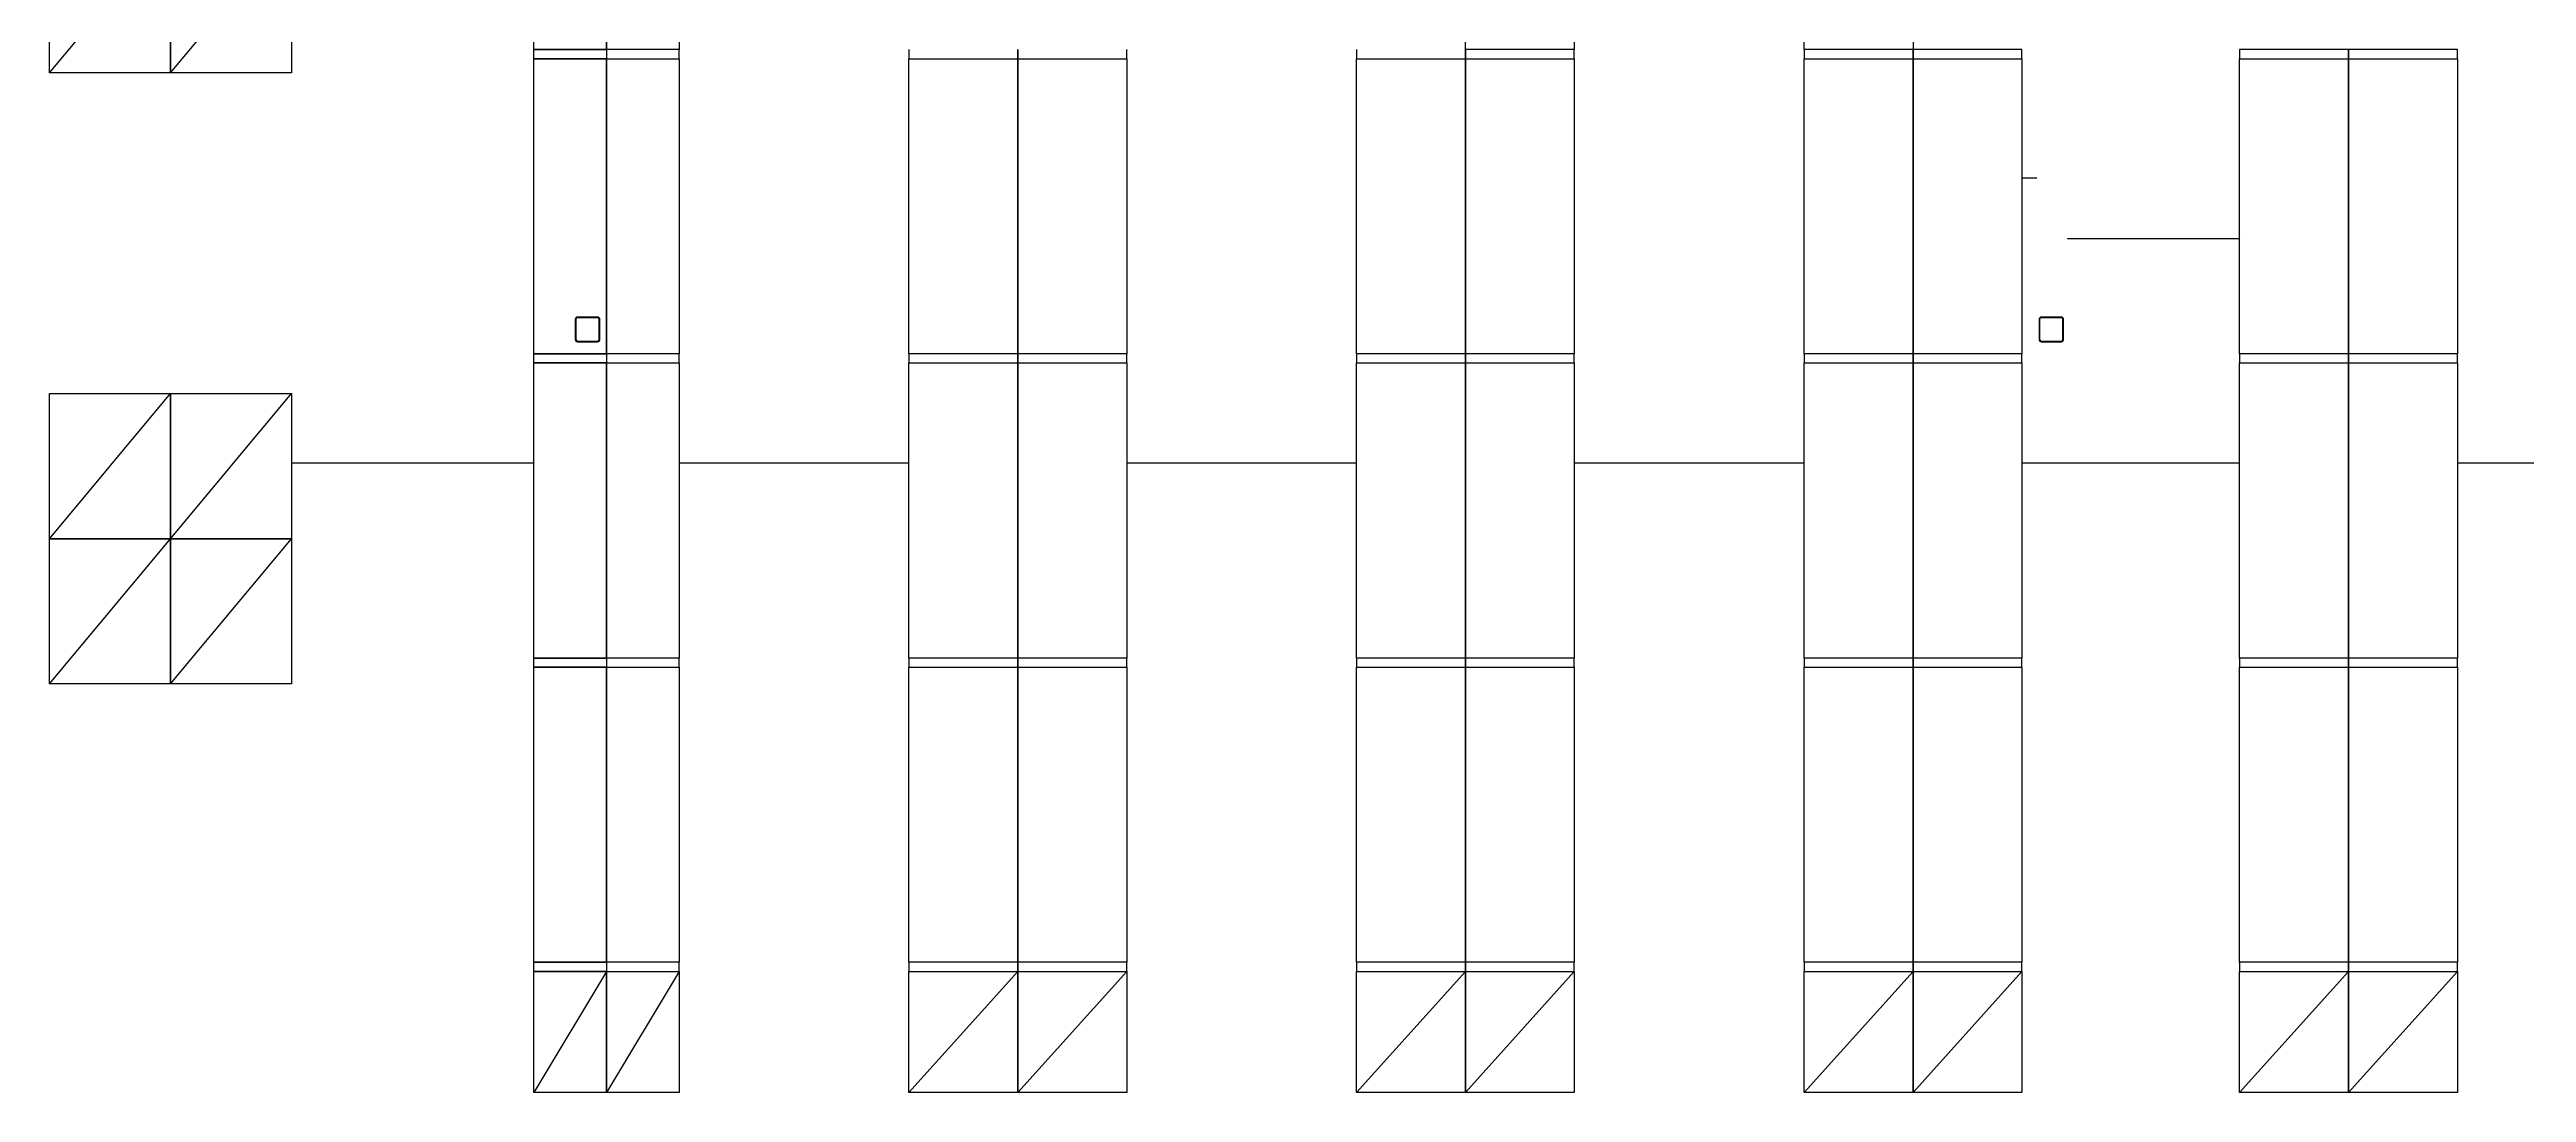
# Model space of a CAD drawing. Header units: millimetres. Extents: x -155 to 94595, y -3153 to 63413.
# Drawn here: x 44747 to 65223, y 14040 to 22660 of the extents above; entities that cross this region are included whole.
import ezdxf

# ---------------------------------------------------------------- set-up
doc = ezdxf.new("R2010")
doc.units = ezdxf.units.MM
for name, color, linetype in [('2', 193, 'Continuous'), ('6', 253, 'Continuous'), ('int', 185, 'Continuous'), ('wall', 5, 'Continuous')]:
    doc.layers.add(name, color=color, linetype=linetype)
doc.styles.add('REFERENCIA CAMPECHE$0$LETRITAS', font='ROMAN1.shx', dxfattribs={"width": 1.2, "height": 0.225})
doc.styles.add('REFERENCIA CAMPECHE$0$Standard', font='txt')
doc.dimstyles.new('arch', dxfattribs={"dimtxt": 0.18, "dimasz": 0.18, "dimexe": 0.18, "dimexo": 0.0625, "dimgap": 0.09, "dimtad": 0, "dimtih": 1, "dimtoh": 1, "dimdec": 4, "dimzin": 0, "dimdsep": 46, "dimtxsty": 'Standard', "dimblk": 'OBLIQUE', "dimcen": 0.09, "dimclrt": 256, "dimadec": 0, "dimazin": 0, "dimtfac": 1, "dimtdec": 4, "dimtofl": 0, "dimtmove": 0, "dimatfit": 3, "dimldrblk": 'OBLIQUE', "dimfxl": 1, "dimtolj": 1, "dimtzin": 0, "dimarcsym": 0})
doc.dimstyles.new('aw_2', dxfattribs={"dimtxt": 2.5, "dimasz": 2.5, "dimexe": 1.25, "dimexo": 0.625, "dimtad": 1, "dimtxsty": 'Standard', "dimblk": 'OBLIQUE', "dimcen": 2.5, "dimclrt": 256, "dimadec": 0, "dimazin": 0, "dimtfac": 1, "dimtmove": 0, "dimatfit": 3, "dimldrblk": 'OBLIQUE', "dimfxl": 1, "dimarcsym": 0})

# ---------------------------------------------------------------- blocks, each defined once
blk = doc.blocks.new('_Oblique')
at = {"color": 0, "linetype": 'ByBlock', "lineweight": -2}
blk.add_line((-0.5, -0.5), (0.5, 0.5), dxfattribs=at)
blk = doc.blocks.new('*D186')
at = {"layer": '6', "color": 0, "lineweight": -2}
blk.add_line((48748, 19242), (46747, 19242), dxfattribs=at)
at = {"layer": 'Defpoints', "color": 0}
for p in [(46747, 19242), (48748, 19242), (46747, 18742)]:
    blk.add_point(p, dxfattribs=at)
at = {"layer": '6', "color": 0, "lineweight": -2, "xscale": 0.3, "yscale": 0.3, "zscale": 0.3, "rotation": 180}
blk.add_blockref('_Oblique', (46747, 19242), dxfattribs=at)
at = {"layer": '6', "color": 0, "lineweight": -2, "xscale": 0.3, "yscale": 0.3, "zscale": 0.3}
blk.add_blockref('_Oblique', (48748, 19242), dxfattribs=at)
at = {"layer": '6', "insert": (47748, 19242), "char_height": 0.225, "attachment_point": 5, "style": 'REFERENCIA CAMPECHE$0$LETRITAS'}
blk.add_mtext('\\A1;2000.80', dxfattribs=at)
blk = doc.blocks.new('*D193')
at = {"layer": '6', "color": 0, "lineweight": -2}
blk.add_line((51852, 19242), (49951, 19242), dxfattribs=at)
at = {"layer": 'Defpoints', "color": 0}
for p in [(49951, 19242), (49951, 19242), (51852, 19242)]:
    blk.add_point(p, dxfattribs=at)
at = {"layer": '6', "color": 0, "lineweight": -2, "xscale": 0.3, "yscale": 0.3, "zscale": 0.3, "rotation": 180}
blk.add_blockref('_Oblique', (49951, 19242), dxfattribs=at)
at = {"layer": '6', "color": 0, "lineweight": -2, "xscale": 0.3, "yscale": 0.3, "zscale": 0.3}
blk.add_blockref('_Oblique', (51852, 19242), dxfattribs=at)
at = {"layer": '6', "insert": (50901, 19242), "char_height": 0.225, "attachment_point": 5, "style": 'REFERENCIA CAMPECHE$0$LETRITAS'}
blk.add_mtext('\\A1;1900.80', dxfattribs=at)
blk = doc.blocks.new('*D194')
at = {"layer": '6', "color": 0, "lineweight": -2}
blk.add_line((55552, 19242), (53652, 19242), dxfattribs=at)
at = {"layer": 'Defpoints', "color": 0}
for p in [(53652, 19242), (53652, 19242), (55552, 19242)]:
    blk.add_point(p, dxfattribs=at)
at = {"layer": '6', "color": 0, "lineweight": -2, "xscale": 0.3, "yscale": 0.3, "zscale": 0.3, "rotation": 180}
blk.add_blockref('_Oblique', (53652, 19242), dxfattribs=at)
at = {"layer": '6', "color": 0, "lineweight": -2, "xscale": 0.3, "yscale": 0.3, "zscale": 0.3}
blk.add_blockref('_Oblique', (55552, 19242), dxfattribs=at)
at = {"layer": '6', "insert": (54602, 19242), "char_height": 0.225, "attachment_point": 5, "style": 'REFERENCIA CAMPECHE$0$LETRITAS'}
blk.add_mtext('\\A1;1900.00', dxfattribs=at)
blk = doc.blocks.new('*D195')
at = {"layer": '6', "color": 0, "lineweight": -2}
blk.add_line((59252, 19242), (57352, 19242), dxfattribs=at)
at = {"layer": 'Defpoints', "color": 0}
for p in [(57352, 19242), (57352, 19242), (59252, 19242)]:
    blk.add_point(p, dxfattribs=at)
at = {"layer": '6', "color": 0, "lineweight": -2, "xscale": 0.3, "yscale": 0.3, "zscale": 0.3, "rotation": 180}
blk.add_blockref('_Oblique', (57352, 19242), dxfattribs=at)
at = {"layer": '6', "color": 0, "lineweight": -2, "xscale": 0.3, "yscale": 0.3, "zscale": 0.3}
blk.add_blockref('_Oblique', (59252, 19242), dxfattribs=at)
at = {"layer": '6', "insert": (58302, 19242), "char_height": 0.225, "attachment_point": 5, "style": 'REFERENCIA CAMPECHE$0$LETRITAS'}
blk.add_mtext('\\A1;1900.00', dxfattribs=at)
blk = doc.blocks.new('*D196')
at = {"layer": '6', "color": 0, "lineweight": -2}
blk.add_line((62852, 19242), (61052, 19242), dxfattribs=at)
at = {"layer": 'Defpoints', "color": 0}
for p in [(61052, 19242), (61052, 19242), (62852, 19242)]:
    blk.add_point(p, dxfattribs=at)
at = {"layer": '6', "color": 0, "lineweight": -2, "xscale": 0.3, "yscale": 0.3, "zscale": 0.3, "rotation": 180}
blk.add_blockref('_Oblique', (61052, 19242), dxfattribs=at)
at = {"layer": '6', "color": 0, "lineweight": -2, "xscale": 0.3, "yscale": 0.3, "zscale": 0.3}
blk.add_blockref('_Oblique', (62852, 19242), dxfattribs=at)
at = {"layer": '6', "insert": (61952, 19242), "char_height": 0.225, "attachment_point": 5, "style": 'REFERENCIA CAMPECHE$0$LETRITAS'}
blk.add_mtext('\\A1;1800.00', dxfattribs=at)
blk = doc.blocks.new('*D197')
at = {"layer": '6', "color": 0, "lineweight": -2}
blk.add_line((66452, 19242), (64652, 19242), dxfattribs=at)
at = {"layer": 'Defpoints', "color": 0}
for p in [(64652, 19242), (64652, 19242), (66452, 19242)]:
    blk.add_point(p, dxfattribs=at)
at = {"layer": '6', "color": 0, "lineweight": -2, "xscale": 0.3, "yscale": 0.3, "zscale": 0.3, "rotation": 180}
blk.add_blockref('_Oblique', (64652, 19242), dxfattribs=at)
at = {"layer": '6', "color": 0, "lineweight": -2, "xscale": 0.3, "yscale": 0.3, "zscale": 0.3}
blk.add_blockref('_Oblique', (66452, 19242), dxfattribs=at)
at = {"layer": '6', "insert": (65552, 19242), "char_height": 0.225, "attachment_point": 5, "style": 'REFERENCIA CAMPECHE$0$LETRITAS'}
blk.add_mtext('\\A1;1800.00', dxfattribs=at)
blk = doc.blocks.new('*D357')
at = {"layer": '6', "color": 0, "lineweight": -2}
blk.add_line((61428, 21097), (62852, 21097), dxfattribs=at)
at = {"layer": 'Defpoints', "color": 0}
for p in [(61428, 21097), (62852, 21097), (62852, 21097)]:
    blk.add_point(p, dxfattribs=at)
at = {"layer": '6', "color": 0, "lineweight": -2, "xscale": 0.36, "yscale": 0.36, "zscale": 0.36, "rotation": 180}
blk.add_blockref('_Oblique', (61428, 21097), dxfattribs=at)
at = {"layer": '6', "color": 0, "lineweight": -2, "xscale": 0.36, "yscale": 0.36, "zscale": 0.36}
blk.add_blockref('_Oblique', (62852, 21097), dxfattribs=at)
at = {"layer": '6', "insert": (62140, 21097), "char_height": 0.225, "attachment_point": 5, "style": 'REFERENCIA CAMPECHE$0$LETRITAS'}
blk.add_mtext('1423.57', dxfattribs=at)
blk = doc.blocks.new('*D358')
at = {"layer": '6', "color": 0, "lineweight": -2}
blk.add_line((61174, 21597), (61052, 21597), dxfattribs=at)
at = {"layer": 'Defpoints', "color": 0}
for p in [(61052, 21597), (61052, 21597), (61174, 21597)]:
    blk.add_point(p, dxfattribs=at)
at = {"layer": '6', "color": 0, "lineweight": -2, "xscale": 0.025, "yscale": 0.025, "zscale": 0.025, "rotation": 180}
blk.add_blockref('_Oblique', (61052, 21597), dxfattribs=at)
at = {"layer": '6', "color": 0, "lineweight": -2, "xscale": 0.025, "yscale": 0.025, "zscale": 0.025}
blk.add_blockref('_Oblique', (61174, 21597), dxfattribs=at)
at = {"layer": '6', "insert": (61113, 21597), "char_height": 0.1, "attachment_point": 5, "style": 'REFERENCIA CAMPECHE$0$Standard'}
blk.add_mtext('122.43', dxfattribs=at)

msp = doc.modelspace()

# ---------------------------------------------------------------- linework, layer by layer
at = {"layer": '2'}
for p, q in [((48750.975, 22660.125), (48750.975, 25098.525)), ((49350.975, 25098.525), (49350.975, 22660.125)), ((49350.975, 22660.125), (49350.975, 25098.525)), ((49950.975, 25098.525), (49950.975, 22660.125)), ((56451.775, 22660.125), (56451.775, 25098.525)), ((57351.775, 25098.525), (57351.775, 22660.125)), ((59251.775, 22660.125), (59251.775, 25098.525)), ((60151.775, 25098.525), (60151.775, 22660.125)), ((44747.252, 22466.384), (44747.252, 23666.384)), ((44747.252, 22466.384), (45747.252, 23666.384)), ((45747.252, 23666.384), (45747.252, 22466.384)), ((45747.252, 22466.384), (45747.252, 23666.384)), ((45747.252, 22466.384), (46747.252, 23666.384)), ((46747.252, 23666.384), (46747.252, 22466.384)), ((49350.975, 22660.125), (48750.975, 22660.125)), ((48750.975, 20145.525), (48750.975, 22583.925)), ((48750.975, 22583.925), (49350.975, 22583.925)), ((49950.975, 22660.125), (49350.975, 22660.125)), ((49350.975, 22583.925), (49350.975, 20145.525)), ((49350.975, 20145.525), (49350.975, 22583.925)), ((49350.975, 22583.925), (49950.975, 22583.925)), ((49950.975, 22583.925), (49950.975, 20145.525)), ((51851.775, 20145.525), (51851.775, 22583.925)), ((51851.775, 22583.925), (52751.775, 22583.925)), ((52751.775, 20145.525), (52751.775, 22583.925)), ((52751.775, 22583.925), (53651.775, 22583.925)), ((52751.775, 22583.925), (52751.775, 20145.525)), ((53651.775, 22583.925), (53651.775, 20145.525)), ((55551.775, 20145.525), (55551.775, 22583.925)), ((55551.775, 22583.925), (56451.775, 22583.925)), ((57351.775, 22660.125), (56451.775, 22660.125)), ((56451.775, 20145.525), (56451.775, 22583.925)), ((56451.775, 22583.925), (57351.775, 22583.925)), ((56451.775, 22583.925), (56451.775, 20145.525)), ((57351.775, 22583.925), (57351.775, 20145.525)), ((60151.775, 22660.125), (59251.775, 22660.125)), ((59251.775, 20145.525), (59251.775, 22583.925)), ((59251.775, 22583.925), (60151.775, 22583.925)), ((60151.775, 22583.925), (60151.775, 20145.525)), ((60151.775, 20145.525), (60151.775, 22583.925)), ((60151.775, 22583.925), (61051.775, 22583.925)), ((61051.775, 22583.925), (61051.775, 20145.525)), ((62851.775, 20145.525), (62851.775, 22583.925)), ((62851.775, 22583.925), (63751.775, 22583.925)), ((63751.775, 20145.525), (63751.775, 22583.925)), ((63751.775, 22583.925), (64651.775, 22583.925)), ((63751.775, 22583.925), (63751.775, 20145.525)), ((64651.775, 22583.925), (64651.775, 20145.525)), ((45747.252, 22466.384), (44747.252, 22466.384)), ((46747.252, 22466.384), (45747.252, 22466.384)), ((49350.975, 20145.525), (48750.975, 20145.525)), ((48750.975, 17630.925), (48750.975, 20069.325)), ((48750.975, 20069.325), (49350.975, 20069.325)), ((49950.975, 20145.525), (49350.975, 20145.525)), ((49350.975, 20069.325), (49350.975, 17630.925)), ((49350.975, 17630.925), (49350.975, 20069.325)), ((49350.975, 20069.325), (49950.975, 20069.325)), ((49950.975, 20069.325), (49950.975, 17630.925)), ((52751.775, 20145.525), (51851.775, 20145.525)), ((51851.775, 17630.925), (51851.775, 20069.325)), ((51851.775, 20069.325), (52751.775, 20069.325)), ((53651.775, 20145.525), (52751.775, 20145.525)), ((52751.775, 17630.925), (52751.775, 20069.325)), ((52751.775, 20069.325), (53651.775, 20069.325)), ((52751.775, 20069.325), (52751.775, 17630.925)), ((53651.775, 20069.325), (53651.775, 17630.925)), ((56451.775, 20145.525), (55551.775, 20145.525)), ((55551.775, 17630.925), (55551.775, 20069.325)), ((55551.775, 20069.325), (56451.775, 20069.325)), ((57351.775, 20145.525), (56451.775, 20145.525)), ((56451.775, 17630.925), (56451.775, 20069.325)), ((56451.775, 20069.325), (57351.775, 20069.325)), ((56451.775, 20069.325), (56451.775, 17630.925)), ((57351.775, 20069.325), (57351.775, 17630.925)), ((60151.775, 20145.525), (59251.775, 20145.525)), ((59251.775, 17630.925), (59251.775, 20069.325)), ((59251.775, 20069.325), (60151.775, 20069.325)), ((61051.775, 20145.525), (60151.775, 20145.525)), ((60151.775, 20069.325), (60151.775, 17630.925)), ((60151.775, 17630.925), (60151.775, 20069.325)), ((60151.775, 20069.325), (61051.775, 20069.325)), ((61051.775, 20069.325), (61051.775, 17630.925)), ((63751.775, 20145.525), (62851.775, 20145.525)), ((62851.775, 17630.925), (62851.775, 20069.325)), ((62851.775, 20069.325), (63751.775, 20069.325)), ((64651.775, 20145.525), (63751.775, 20145.525)), ((63751.775, 17630.925), (63751.775, 20069.325)), ((63751.775, 20069.325), (64651.775, 20069.325)), ((63751.775, 20069.325), (63751.775, 17630.925)), ((64651.775, 20069.325), (64651.775, 17630.925)), ((44747.252, 18616.384), (44747.252, 19816.384)), ((44747.252, 19816.384), (45747.252, 19816.384)), ((44747.252, 18616.384), (45747.252, 19816.384)), ((45747.252, 19816.384), (45747.252, 18616.384)), ((45747.252, 18616.384), (45747.252, 19816.384)), ((45747.252, 19816.384), (46747.252, 19816.384)), ((45747.252, 18616.384), (46747.252, 19816.384)), ((46747.252, 19816.384), (46747.252, 18616.384)), ((45747.252, 18616.384), (44747.252, 18616.384)), ((44747.252, 17416.384), (44747.252, 18616.384)), ((44747.252, 18616.384), (45747.252, 18616.384)), ((44747.252, 17416.384), (45747.252, 18616.384)), ((45747.252, 18616.384), (45747.252, 17416.384)), ((46747.252, 18616.384), (45747.252, 18616.384)), ((45747.252, 17416.384), (45747.252, 18616.384)), ((45747.252, 18616.384), (46747.252, 18616.384)), ((45747.252, 17416.384), (46747.252, 18616.384)), ((46747.252, 18616.384), (46747.252, 17416.384)), ((49350.975, 17630.925), (48750.975, 17630.925)), ((49950.975, 17630.925), (49350.975, 17630.925)), ((52751.775, 17630.925), (51851.775, 17630.925)), ((53651.775, 17630.925), (52751.775, 17630.925)), ((56451.775, 17630.925), (55551.775, 17630.925)), ((57351.775, 17630.925), (56451.775, 17630.925)), ((60151.775, 17630.925), (59251.775, 17630.925)), ((61051.775, 17630.925), (60151.775, 17630.925)), ((63751.775, 17630.925), (62851.775, 17630.925)), ((64651.775, 17630.925), (63751.775, 17630.925)), ((45747.252, 17416.384), (44747.252, 17416.384)), ((46747.252, 17416.384), (45747.252, 17416.384)), ((48750.975, 15116.325), (48750.975, 17554.725)), ((48750.975, 17554.725), (49350.975, 17554.725)), ((49350.975, 17554.725), (49350.975, 15116.325)), ((49350.975, 15116.325), (49350.975, 17554.725)), ((49350.975, 17554.725), (49950.975, 17554.725)), ((49950.975, 17554.725), (49950.975, 15116.325)), ((51851.775, 15116.325), (51851.775, 17554.725)), ((51851.775, 17554.725), (52751.775, 17554.725)), ((52751.775, 15116.325), (52751.775, 17554.725)), ((52751.775, 17554.725), (53651.775, 17554.725)), ((52751.775, 17554.725), (52751.775, 15116.325)), ((53651.775, 17554.725), (53651.775, 15116.325)), ((55551.775, 15116.325), (55551.775, 17554.725)), ((55551.775, 17554.725), (56451.775, 17554.725)), ((56451.775, 15116.325), (56451.775, 17554.725)), ((56451.775, 17554.725), (57351.775, 17554.725)), ((56451.775, 17554.725), (56451.775, 15116.325)), ((57351.775, 17554.725), (57351.775, 15116.325)), ((59251.775, 15116.325), (59251.775, 17554.725)), ((59251.775, 17554.725), (60151.775, 17554.725)), ((60151.775, 17554.725), (60151.775, 15116.325)), ((60151.775, 15116.325), (60151.775, 17554.725)), ((60151.775, 17554.725), (61051.775, 17554.725)), ((61051.775, 17554.725), (61051.775, 15116.325)), ((62851.775, 15116.325), (62851.775, 17554.725)), ((62851.775, 17554.725), (63751.775, 17554.725)), ((63751.775, 15116.325), (63751.775, 17554.725)), ((63751.775, 17554.725), (64651.775, 17554.725)), ((63751.775, 17554.725), (63751.775, 15116.325)), ((64651.775, 17554.725), (64651.775, 15116.325)), ((49350.975, 15116.325), (48750.975, 15116.325)), ((48750.975, 14040.125), (48750.975, 15040.125)), ((48750.975, 15040.125), (49350.975, 15040.125)), ((49350.975, 15040.125), (48750.975, 14040.125)), ((49950.975, 15116.325), (49350.975, 15116.325)), ((49350.975, 15040.125), (49350.975, 14040.125)), ((49350.975, 14040.125), (49350.975, 15040.125)), ((49350.975, 15040.125), (49950.975, 15040.125)), ((49950.975, 15040.125), (49350.975, 14040.125)), ((49950.975, 15040.125), (49950.975, 14040.125)), ((52751.775, 15116.325), (51851.775, 15116.325)), ((51851.775, 14040.125), (51851.775, 15040.125)), ((51851.775, 15040.125), (52751.775, 15040.125)), ((52751.775, 15040.125), (51851.775, 14040.125)), ((53651.775, 15116.325), (52751.775, 15116.325)), ((52751.775, 14040.125), (52751.775, 15040.125)), ((52751.775, 15040.125), (53651.775, 15040.125)), ((53651.775, 15040.125), (52751.775, 14040.125)), ((52751.775, 15040.125), (52751.775, 14040.125)), ((53651.775, 15040.125), (53651.775, 14040.125)), ((56451.775, 15116.325), (55551.775, 15116.325)), ((55551.775, 14040.125), (55551.775, 15040.125)), ((55551.775, 15040.125), (56451.775, 15040.125)), ((56451.775, 15040.125), (55551.775, 14040.125)), ((57351.775, 15116.325), (56451.775, 15116.325)), ((56451.775, 14040.125), (56451.775, 15040.125)), ((56451.775, 15040.125), (57351.775, 15040.125)), ((57351.775, 15040.125), (56451.775, 14040.125)), ((56451.775, 15040.125), (56451.775, 14040.125)), ((57351.775, 15040.125), (57351.775, 14040.125)), ((60151.775, 15116.325), (59251.775, 15116.325)), ((59251.775, 14040.125), (59251.775, 15040.125)), ((59251.775, 15040.125), (60151.775, 15040.125)), ((60151.775, 15040.125), (59251.775, 14040.125)), ((61051.775, 15116.325), (60151.775, 15116.325)), ((60151.775, 14040.125), (60151.775, 15040.125)), ((60151.775, 15040.125), (61051.775, 15040.125)), ((61051.775, 15040.125), (60151.775, 14040.125)), ((60151.775, 15040.125), (60151.775, 14040.125)), ((61051.775, 15040.125), (61051.775, 14040.125)), ((63751.775, 15116.325), (62851.775, 15116.325)), ((62851.775, 14040.125), (62851.775, 15040.125)), ((62851.775, 15040.125), (63751.775, 15040.125)), ((63751.775, 15040.125), (62851.775, 14040.125)), ((64651.775, 15116.325), (63751.775, 15116.325)), ((63751.775, 14040.125), (63751.775, 15040.125)), ((63751.775, 15040.125), (64651.775, 15040.125)), ((64651.775, 15040.125), (63751.775, 14040.125)), ((63751.775, 15040.125), (63751.775, 14040.125)), ((64651.775, 15040.125), (64651.775, 14040.125)), ((49350.975, 14040.125), (48750.975, 14040.125)), ((49950.975, 14040.125), (49350.975, 14040.125)), ((52751.775, 14040.125), (51851.775, 14040.125)), ((53651.775, 14040.125), (52751.775, 14040.125)), ((56451.775, 14040.125), (55551.775, 14040.125)), ((57351.775, 14040.125), (56451.775, 14040.125)), ((60151.775, 14040.125), (59251.775, 14040.125)), ((61051.775, 14040.125), (60151.775, 14040.125)), ((63751.775, 14040.125), (62851.775, 14040.125)), ((64651.775, 14040.125), (63751.775, 14040.125))]:
    msp.add_line(p, q, dxfattribs=at)
at = {"layer": 'int'}
for p, q in [((48750.975, 22660.125), (49350.975, 22660.125)), ((48750.975, 22583.925), (48750.975, 22660.125)), ((49350.975, 22583.925), (48750.975, 22583.925)), ((49950.975, 22660.125), (49350.975, 22660.125)), ((49350.975, 22660.125), (49350.975, 22583.925)), ((49350.975, 22660.125), (49350.975, 22583.925)), ((49350.975, 22583.925), (49950.975, 22583.925)), ((49950.975, 22583.925), (49950.975, 22660.125)), ((51851.775, 22660.125), (51851.775, 22583.925)), ((51851.775, 22583.925), (52751.775, 22583.925)), ((52751.775, 22583.925), (52751.775, 22660.125)), ((52751.775, 22660.125), (52751.775, 22583.925)), ((52751.775, 22583.925), (53651.775, 22583.925)), ((53651.775, 22583.925), (53651.775, 22660.125)), ((55551.775, 22660.125), (55551.775, 22583.925)), ((55551.775, 22583.925), (56451.775, 22583.925)), ((57351.775, 22660.125), (56451.775, 22660.125)), ((56451.775, 22660.125), (56451.775, 22583.925)), ((56451.775, 22583.925), (56451.775, 22660.125)), ((56451.775, 22583.925), (57351.775, 22583.925)), ((57351.775, 22583.925), (57351.775, 22660.125)), ((60151.775, 22660.125), (59251.775, 22660.125)), ((59251.775, 22660.125), (59251.775, 22583.925)), ((59251.775, 22583.925), (60151.775, 22583.925)), ((60151.775, 22583.925), (60151.775, 22660.125)), ((61051.775, 22660.125), (60151.775, 22660.125)), ((60151.775, 22660.125), (60151.775, 22583.925)), ((60151.775, 22583.925), (61051.775, 22583.925)), ((61051.775, 22583.925), (61051.775, 22660.125)), ((63751.775, 22660.125), (62851.775, 22660.125)), ((62851.775, 22660.125), (62851.775, 22583.925)), ((62851.775, 22583.925), (63751.775, 22583.925)), ((63751.775, 22583.925), (63751.775, 22660.125)), ((64651.775, 22660.125), (63751.775, 22660.125)), ((63751.775, 22660.125), (63751.775, 22583.925)), ((63751.775, 22583.925), (64651.775, 22583.925)), ((64651.775, 22583.925), (64651.775, 22660.125)), ((48750.975, 20145.525), (49350.975, 20145.525)), ((48750.975, 20069.325), (48750.975, 20145.525)), ((49350.975, 20069.325), (48750.975, 20069.325)), ((49950.975, 20145.525), (49350.975, 20145.525)), ((49350.975, 20145.525), (49350.975, 20069.325)), ((49350.975, 20145.525), (49350.975, 20069.325)), ((49350.975, 20069.325), (49950.975, 20069.325)), ((49950.975, 20069.325), (49950.975, 20145.525)), ((52751.775, 20145.525), (51851.775, 20145.525)), ((51851.775, 20145.525), (51851.775, 20069.325)), ((51851.775, 20069.325), (52751.775, 20069.325)), ((52751.775, 20069.325), (52751.775, 20145.525)), ((53651.775, 20145.525), (52751.775, 20145.525)), ((52751.775, 20145.525), (52751.775, 20069.325)), ((52751.775, 20069.325), (53651.775, 20069.325)), ((53651.775, 20069.325), (53651.775, 20145.525)), ((56451.775, 20145.525), (55551.775, 20145.525)), ((55551.775, 20145.525), (55551.775, 20069.325)), ((55551.775, 20069.325), (56451.775, 20069.325)), ((57351.775, 20145.525), (56451.775, 20145.525)), ((56451.775, 20145.525), (56451.775, 20069.325)), ((56451.775, 20069.325), (56451.775, 20145.525)), ((56451.775, 20069.325), (57351.775, 20069.325)), ((57351.775, 20069.325), (57351.775, 20145.525)), ((60151.775, 20145.525), (59251.775, 20145.525)), ((59251.775, 20145.525), (59251.775, 20069.325)), ((59251.775, 20069.325), (60151.775, 20069.325)), ((60151.775, 20069.325), (60151.775, 20145.525)), ((61051.775, 20145.525), (60151.775, 20145.525)), ((60151.775, 20145.525), (60151.775, 20069.325)), ((60151.775, 20069.325), (61051.775, 20069.325)), ((61051.775, 20069.325), (61051.775, 20145.525)), ((63751.775, 20145.525), (62851.775, 20145.525)), ((62851.775, 20145.525), (62851.775, 20069.325)), ((62851.775, 20069.325), (63751.775, 20069.325)), ((63751.775, 20069.325), (63751.775, 20145.525)), ((64651.775, 20145.525), (63751.775, 20145.525)), ((63751.775, 20145.525), (63751.775, 20069.325)), ((63751.775, 20069.325), (64651.775, 20069.325)), ((64651.775, 20069.325), (64651.775, 20145.525)), ((48750.975, 17630.925), (49350.975, 17630.925)), ((48750.975, 17554.725), (48750.975, 17630.925)), ((49950.975, 17630.925), (49350.975, 17630.925)), ((49350.975, 17630.925), (49350.975, 17554.725)), ((49350.975, 17630.925), (49350.975, 17554.725)), ((49950.975, 17554.725), (49950.975, 17630.925)), ((52751.775, 17630.925), (51851.775, 17630.925)), ((51851.775, 17630.925), (51851.775, 17554.725)), ((52751.775, 17554.725), (52751.775, 17630.925)), ((53651.775, 17630.925), (52751.775, 17630.925)), ((52751.775, 17630.925), (52751.775, 17554.725)), ((53651.775, 17554.725), (53651.775, 17630.925)), ((56451.775, 17630.925), (55551.775, 17630.925)), ((55551.775, 17630.925), (55551.775, 17554.725)), ((57351.775, 17630.925), (56451.775, 17630.925)), ((56451.775, 17630.925), (56451.775, 17554.725)), ((56451.775, 17554.725), (56451.775, 17630.925)), ((57351.775, 17554.725), (57351.775, 17630.925)), ((60151.775, 17630.925), (59251.775, 17630.925)), ((59251.775, 17630.925), (59251.775, 17554.725)), ((60151.775, 17554.725), (60151.775, 17630.925)), ((61051.775, 17630.925), (60151.775, 17630.925)), ((60151.775, 17630.925), (60151.775, 17554.725)), ((61051.775, 17554.725), (61051.775, 17630.925)), ((63751.775, 17630.925), (62851.775, 17630.925)), ((62851.775, 17630.925), (62851.775, 17554.725)), ((63751.775, 17554.725), (63751.775, 17630.925)), ((64651.775, 17630.925), (63751.775, 17630.925)), ((63751.775, 17630.925), (63751.775, 17554.725)), ((64651.775, 17554.725), (64651.775, 17630.925)), ((49350.975, 17554.725), (48750.975, 17554.725)), ((49350.975, 17554.725), (49950.975, 17554.725)), ((51851.775, 17554.725), (52751.775, 17554.725)), ((52751.775, 17554.725), (53651.775, 17554.725)), ((55551.775, 17554.725), (56451.775, 17554.725)), ((56451.775, 17554.725), (57351.775, 17554.725)), ((59251.775, 17554.725), (60151.775, 17554.725)), ((60151.775, 17554.725), (61051.775, 17554.725)), ((62851.775, 17554.725), (63751.775, 17554.725)), ((63751.775, 17554.725), (64651.775, 17554.725)), ((48750.975, 15116.325), (49350.975, 15116.325)), ((48750.975, 15040.125), (48750.975, 15116.325)), ((49350.975, 15040.125), (48750.975, 15040.125)), ((49950.975, 15116.325), (49350.975, 15116.325)), ((49350.975, 15116.325), (49350.975, 15040.125)), ((49350.975, 15116.325), (49350.975, 15040.125)), ((49350.975, 15040.125), (49950.975, 15040.125)), ((49950.975, 15040.125), (49950.975, 15116.325)), ((52751.775, 15116.325), (51851.775, 15116.325)), ((51851.775, 15116.325), (51851.775, 15040.125)), ((51851.775, 15040.125), (52751.775, 15040.125)), ((52751.775, 15040.125), (52751.775, 15116.325)), ((53651.775, 15116.325), (52751.775, 15116.325)), ((52751.775, 15116.325), (52751.775, 15040.125)), ((52751.775, 15040.125), (53651.775, 15040.125)), ((53651.775, 15040.125), (53651.775, 15116.325)), ((56451.775, 15116.325), (55551.775, 15116.325)), ((55551.775, 15116.325), (55551.775, 15040.125)), ((55551.775, 15040.125), (56451.775, 15040.125)), ((56451.775, 15040.125), (56451.775, 15116.325)), ((57351.775, 15116.325), (56451.775, 15116.325)), ((56451.775, 15116.325), (56451.775, 15040.125)), ((56451.775, 15040.125), (57351.775, 15040.125)), ((57351.775, 15040.125), (57351.775, 15116.325)), ((60151.775, 15116.325), (59251.775, 15116.325)), ((59251.775, 15116.325), (59251.775, 15040.125)), ((59251.775, 15040.125), (60151.775, 15040.125)), ((60151.775, 15040.125), (60151.775, 15116.325)), ((61051.775, 15116.325), (60151.775, 15116.325)), ((60151.775, 15116.325), (60151.775, 15040.125)), ((60151.775, 15040.125), (61051.775, 15040.125)), ((61051.775, 15040.125), (61051.775, 15116.325)), ((63751.775, 15116.325), (62851.775, 15116.325)), ((62851.775, 15116.325), (62851.775, 15040.125)), ((62851.775, 15040.125), (63751.775, 15040.125)), ((63751.775, 15040.125), (63751.775, 15116.325)), ((64651.775, 15116.325), (63751.775, 15116.325)), ((63751.775, 15116.325), (63751.775, 15040.125)), ((63751.775, 15040.125), (64651.775, 15040.125)), ((64651.775, 15040.125), (64651.775, 15116.325))]:
    msp.add_line(p, q, dxfattribs=at)
at = {"layer": 'wall'}
for points in [[(49111.677, 20448.489, 0.414213562), (49093.36, 20430.172), (49093.36, 20263.807, 0.414213562), (49111.677, 20245.489), (49278.042, 20245.489, 0.414213562), (49296.36, 20263.807), (49296.36, 20430.172, 0.414213562), (49278.042, 20448.489)], [(49111.677, 20443.489, 0.414213562), (49098.36, 20430.172), (49098.36, 20263.807, 0.414213562), (49111.677, 20250.489), (49278.042, 20250.489, 0.414213562), (49291.36, 20263.807), (49291.36, 20430.172, 0.414213562), (49278.042, 20443.489)], [(61211.677, 20448.489, 0.414213562), (61193.36, 20430.172), (61193.36, 20263.807, 0.414213562), (61211.677, 20245.489), (61378.042, 20245.489, 0.414213562), (61396.36, 20263.807), (61396.36, 20430.172, 0.414213562), (61378.042, 20448.489)], [(61211.677, 20443.489, 0.414213562), (61198.36, 20430.172), (61198.36, 20263.807, 0.414213562), (61211.677, 20250.489), (61378.042, 20250.489, 0.414213562), (61391.36, 20263.807), (61391.36, 20430.172, 0.414213562), (61378.042, 20443.489)]]:
    msp.add_lwpolyline(points, format="xyb", close=True, dxfattribs=at)

# ---------------------------------------------------------------- dimensions: what is measured, and where the dimension line sits
at = {"layer": '6'}
for base, p1, p2, dimstyle, override, picture, middle in [((61051.7752, 21596.9897), (61174.2096, 21596.9897), (61051.7752, 21596.9897), 'aw_2', {"dimtxt": 0.1, "dimasz": 0.025, "dimexe": 0.09, "dimexo": 0.495, "dimgap": 0.036, "dimtad": 0, "dimzin": 0, "dimdsep": 46, "dimtxsty": 'REFERENCIA CAMPECHE$0$Standard', "dimblk1": 'DOT', "dimblk2": 'DOT', "dimsah": 1, "dimcen": 0.15, "dimse1": 1, "dimse2": 1, "dimadec": 2, "dimtix": 1, "dimtvp": 1.11, "dimtzin": 0}, '*D358', (61112.9924, 21597.1007)), ((62851.7752, 21096.9897), (61428.2096, 21096.9897), (62851.7752, 21096.9897), 'aw_2', {"dimtxt": 0.225, "dimasz": 0.36, "dimexe": 0.09, "dimexo": 0.495, "dimgap": 0.036, "dimtad": 0, "dimzin": 0, "dimdsep": 46, "dimtxsty": 'REFERENCIA CAMPECHE$0$LETRITAS', "dimcen": 0.15, "dimse1": 1, "dimse2": 1, "dimadec": 2, "dimtix": 1, "dimtvp": 1.11, "dimtzin": 0}, '*D357', (62139.9924, 21097.2394)), ((46747.252, 19242.21), (48748.052, 19242.21), (46747.252, 18742.21), 'arch', {"dimtxt": 0.225, "dimasz": 0.3, "dimexe": 0.09, "dimexo": 0.495, "dimgap": 0.036, "dimtih": 0, "dimtoh": 0, "dimdec": 2, "dimtxsty": 'REFERENCIA CAMPECHE$0$LETRITAS', "dimcen": 0.15, "dimse1": 1, "dimse2": 1, "dimadec": 2, "dimtofl": 1, "dimtvp": 1.11}, '*D186', (47747.652, 19242.459)), ((49950.975, 19242.21), (51851.775, 19242.21), (49950.975, 19242.21), 'arch', {"dimtxt": 0.225, "dimasz": 0.3, "dimexe": 0.09, "dimexo": 0.495, "dimgap": 0.036, "dimtih": 0, "dimtoh": 0, "dimdec": 2, "dimtxsty": 'REFERENCIA CAMPECHE$0$LETRITAS', "dimcen": 0.15, "dimse1": 1, "dimse2": 1, "dimadec": 2, "dimtofl": 1, "dimtvp": 1.11}, '*D193', (50901.375, 19242.459)), ((53651.775, 19242.21), (55551.775, 19242.21), (53651.775, 19242.21), 'arch', {"dimtxt": 0.225, "dimasz": 0.3, "dimexe": 0.09, "dimexo": 0.495, "dimgap": 0.036, "dimtih": 0, "dimtoh": 0, "dimdec": 2, "dimtxsty": 'REFERENCIA CAMPECHE$0$LETRITAS', "dimcen": 0.15, "dimse1": 1, "dimse2": 1, "dimadec": 2, "dimtofl": 1, "dimtvp": 1.11}, '*D194', (54601.775, 19242.459)), ((57351.775, 19242.21), (59251.775, 19242.21), (57351.775, 19242.21), 'arch', {"dimtxt": 0.225, "dimasz": 0.3, "dimexe": 0.09, "dimexo": 0.495, "dimgap": 0.036, "dimtih": 0, "dimtoh": 0, "dimdec": 2, "dimtxsty": 'REFERENCIA CAMPECHE$0$LETRITAS', "dimcen": 0.15, "dimse1": 1, "dimse2": 1, "dimadec": 2, "dimtofl": 1, "dimtvp": 1.11}, '*D195', (58301.775, 19242.459)), ((61051.775, 19242.21), (62851.775, 19242.21), (61051.775, 19242.21), 'arch', {"dimtxt": 0.225, "dimasz": 0.3, "dimexe": 0.09, "dimexo": 0.495, "dimgap": 0.036, "dimtih": 0, "dimtoh": 0, "dimdec": 2, "dimtxsty": 'REFERENCIA CAMPECHE$0$LETRITAS', "dimcen": 0.15, "dimse1": 1, "dimse2": 1, "dimadec": 2, "dimtofl": 1, "dimtvp": 1.11}, '*D196', (61951.775, 19242.459)), ((64651.775, 19242.21), (66451.775, 19242.21), (64651.775, 19242.21), 'arch', {"dimtxt": 0.225, "dimasz": 0.3, "dimexe": 0.09, "dimexo": 0.495, "dimgap": 0.036, "dimtih": 0, "dimtoh": 0, "dimdec": 2, "dimtxsty": 'REFERENCIA CAMPECHE$0$LETRITAS', "dimcen": 0.15, "dimse1": 1, "dimse2": 1, "dimadec": 2, "dimtofl": 1, "dimtvp": 1.11}, '*D197', (65551.775, 19242.459))]:
    dim = msp.add_linear_dim(base=base, p1=p1, p2=p2, angle=180, dimstyle=dimstyle, override=override, dxfattribs=at)
    dim.commit()
    dim.dimension.update_dxf_attribs({"geometry": picture, "text_midpoint": middle})

doc.saveas('drawing.dxf')
